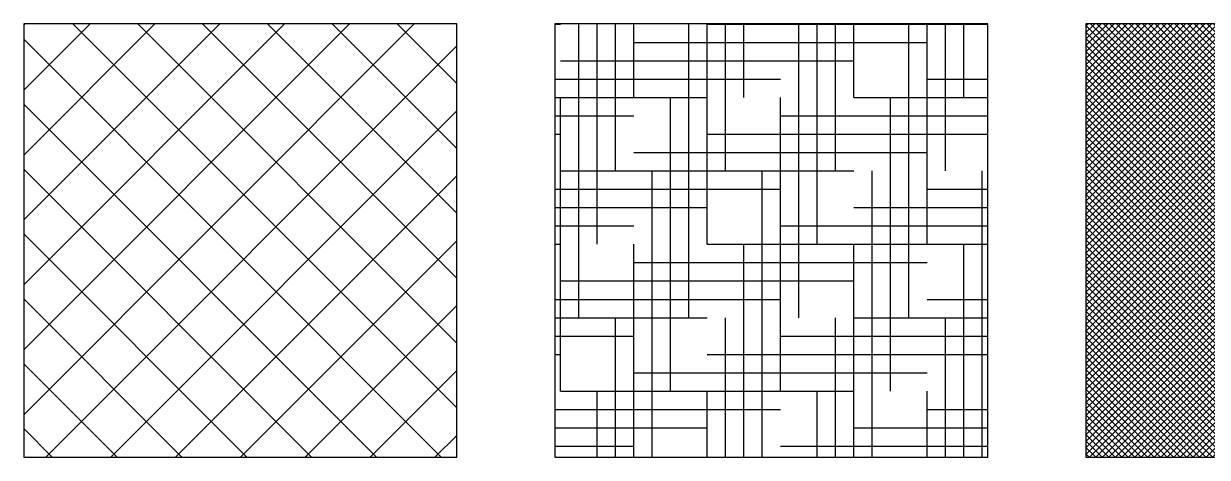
# Model space of a CAD drawing. Header units: millimetres. Extents: x 577 to 2337, y 236 to 943.
# Drawn here: x 784.7 to 792.9, y 714.81 to 717.81 of the extents above; entities that cross this region are included whole.
import ezdxf

# ---------------------------------------------------------------- set-up
doc = ezdxf.new("R2010")
doc.units = ezdxf.units.MM
doc.header["$LTSCALE"] = 0.01
doc.layers.add('01-Plan', color=1, linetype='Continuous')
doc.layers.add('08-Hatch', color=5, linetype='Continuous')

msp = doc.modelspace()

# ---------------------------------------------------------------- hatches: boundary and pattern name
at = {"layer": '08-Hatch'}
h = msp.add_hatch(dxfattribs=at)
h.set_pattern_fill('NET', color=113, scale=0.1, angle=45, style=0)
h.paths.add_polyline_path([(787.6983, 717.8065), (784.6983, 717.8065), (784.6983, 714.8065), (787.6983, 714.8065)])
at = {"layer": '08-Hatch', "true_color": 0x94b090}
h = msp.add_hatch(dxfattribs=at)
h.set_pattern_fill('HOUND', color=253, scale=0.08, style=0)
h.paths.add_polyline_path([(791.3777, 717.8065), (788.3777, 717.8065), (788.3777, 714.8065), (791.3777, 714.8065)])
at = {"layer": '08-Hatch'}
h = msp.add_hatch(dxfattribs=at)
h.set_pattern_fill('NET', color=35, scale=0.01, angle=45, style=0)
h.paths.add_polyline_path([(795.0571, 717.8065), (792.0571, 717.8065), (792.0571, 714.8065), (795.0571, 714.8065)])

# ---------------------------------------------------------------- linework, layer by layer
at = {"layer": '01-Plan'}
for points in [[(784.6983, 714.8065), (787.6983, 714.8065), (787.6983, 717.8065), (784.6983, 717.8065)], [(788.3777, 714.8065), (791.3777, 714.8065), (791.3777, 717.8065), (788.3777, 717.8065)], [(792.0571, 714.8065), (795.0571, 714.8065), (795.0571, 717.8065), (792.0571, 717.8065)]]:
    msp.add_lwpolyline(points, close=True, dxfattribs=at)

doc.saveas('drawing.dxf')
